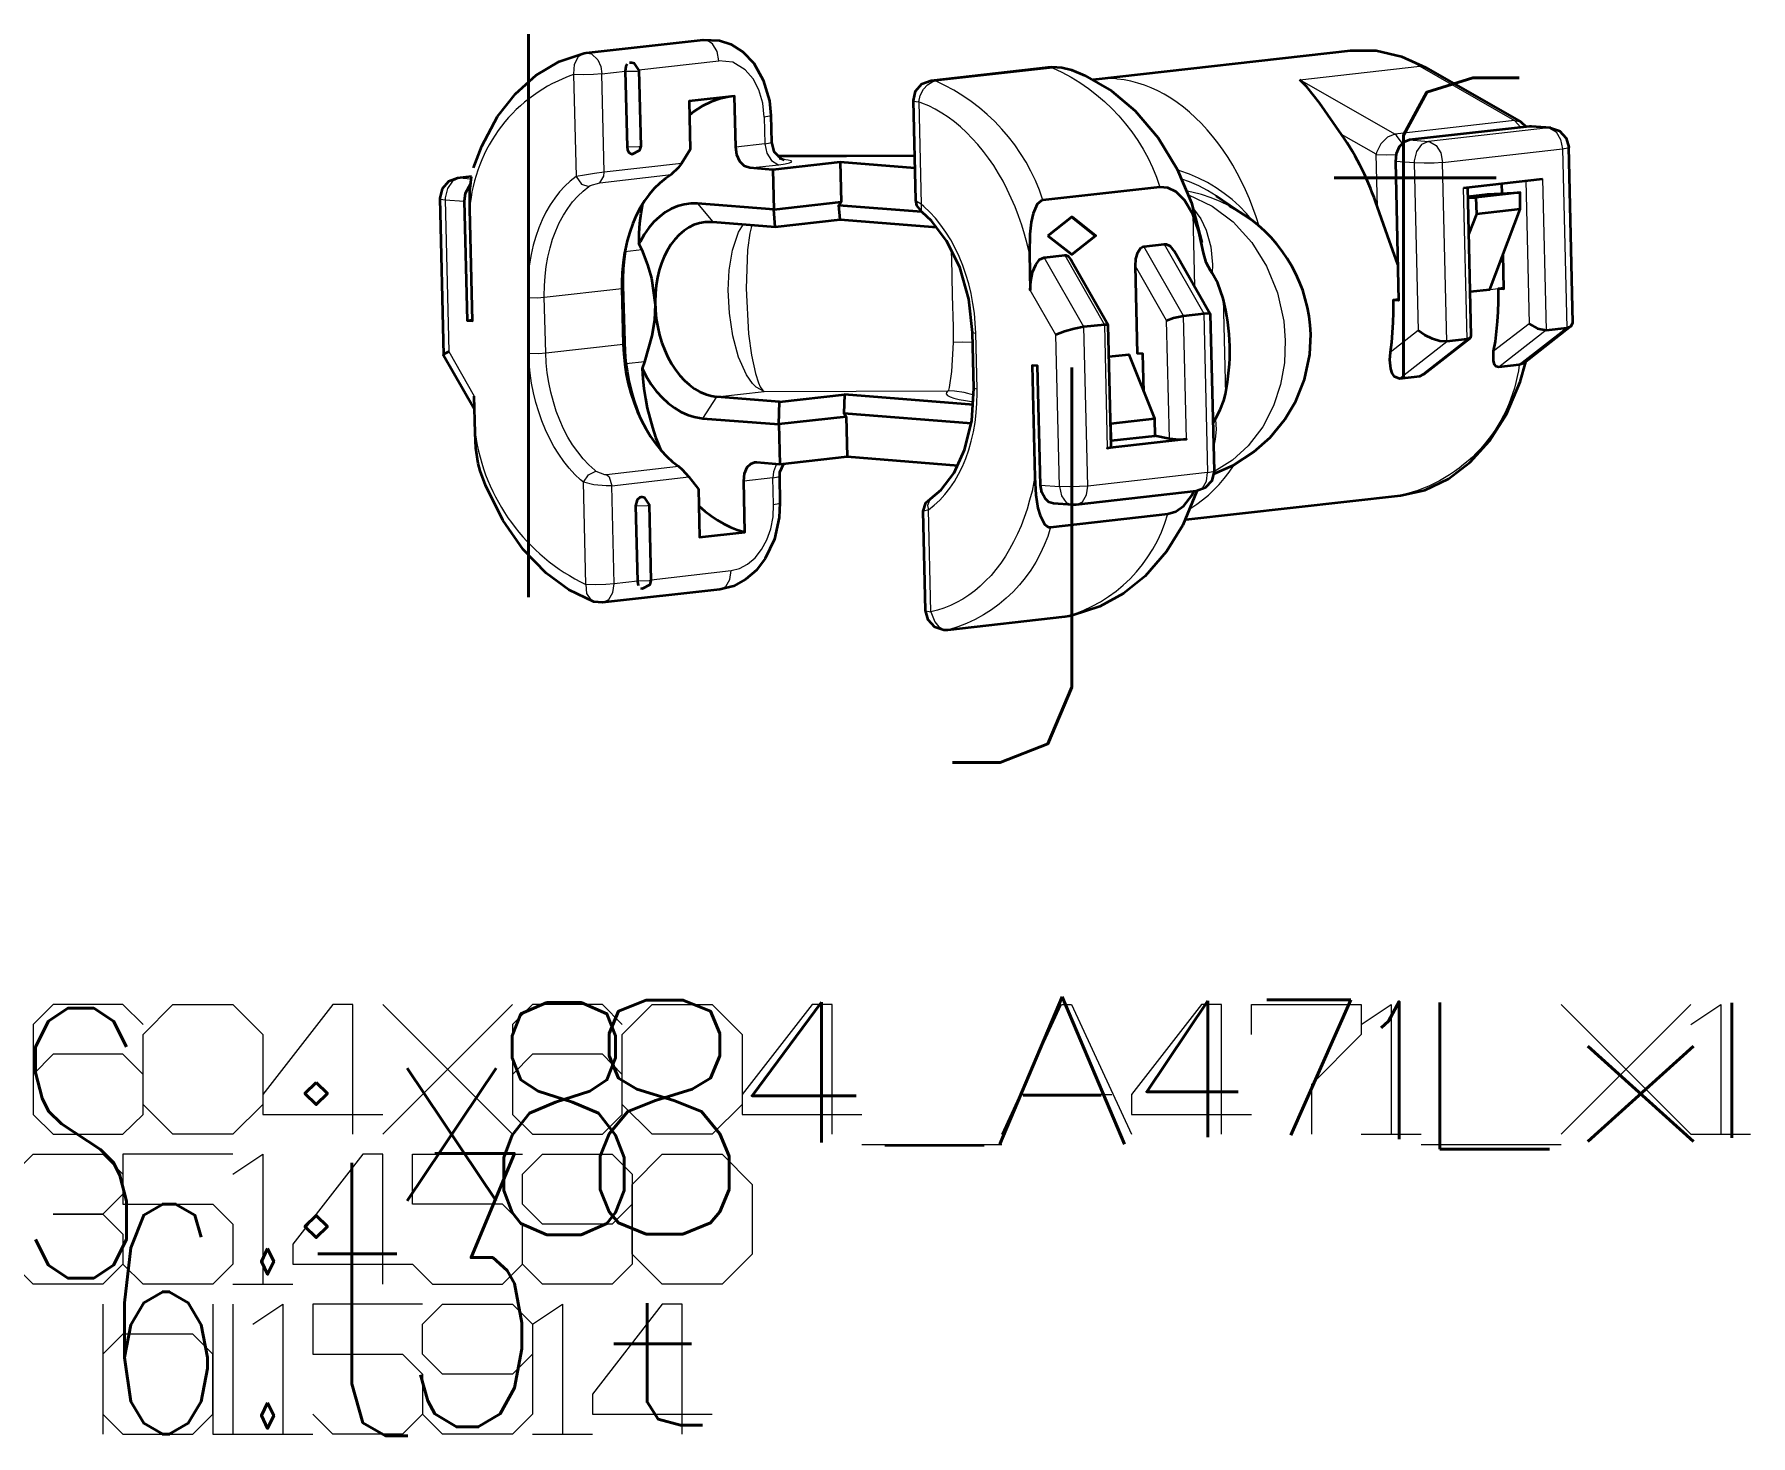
# Model space of a CAD drawing. Extents: x 0 to 174, y 0 to 33.
# Drawn here: x 58.522 to 60.213, y 14.45 to 15.83 of the extents above; entities that cross this region are included whole.
import ezdxf
from ezdxf.enums import TextEntityAlignment as Align

# ---------------------------------------------------------------- set-up
doc = ezdxf.new("R2010")
doc.units = 0
doc.layers.add('PDF2_형상', color=157, linetype='Continuous', true_color=0x405f80)
doc.layers.add('YOLO_TEXT', color=3, linetype='Continuous', true_color=0x008230)
doc.styles.add('OCR_LATIN', font='txt.shx')

msp = doc.modelspace()

# ---------------------------------------------------------------- linework, layer by layer
at = {"layer": 'PDF2_형상', "color": 7, "lineweight": 35}
for points in [[(58.9546, 15.6988), (58.9628, 15.7203), (58.9783, 15.7494), (58.9958, 15.7719), (59.0161, 15.7903), (59.039, 15.8037), (59.0637, 15.8118), (59.0654, 15.8121), (59.1808, 15.825), (59.1968, 15.8243), (59.2081, 15.8206), (59.2199, 15.8132), (59.2307, 15.8019), (59.2401, 15.7854), (59.2461, 15.7649), (59.2474, 15.7506), (59.2481, 15.7242), (59.2506, 15.715), (59.2574, 15.7082), (59.2607, 15.7067)], [(59.1058, 15.801), (59.1047, 15.7989), (59.104, 15.794), (59.1058, 15.7196), (59.1064, 15.7167), (59.1076, 15.7142), (59.1092, 15.7129), (59.111, 15.7124), (59.1185, 15.7162), (59.1196, 15.7204), (59.1178, 15.7949), (59.1132, 15.8018), (59.1106, 15.8025), (59.1082, 15.8024)], [(59.5653, 15.7858), (59.5681, 15.7862), (59.819, 15.8144), (59.8443, 15.8144), (59.8693, 15.8087), (59.8932, 15.7979), (59.9867, 15.7443), (59.9922, 15.7394)], [(59.6676, 15.3804), (59.6537, 15.3468), (59.6376, 15.3208), (59.6164, 15.2967), (59.5953, 15.2797), (59.5718, 15.2668), (59.5456, 15.2581), (59.5417, 15.2572), (59.5374, 15.2567), (59.4219, 15.2436), (59.4182, 15.2436), (59.4092, 15.2465), (59.4026, 15.2535), (59.4001, 15.2628), (59.3978, 15.3607), (59.4004, 15.3688), (59.4049, 15.3728), (59.4153, 15.3818), (59.4281, 15.3986), (59.4386, 15.4211), (59.4457, 15.4496), (59.4478, 15.4819), (59.4464, 15.5368), (59.4428, 15.5697), (59.4337, 15.601), (59.4208, 15.6269), (59.4058, 15.6467), (59.3968, 15.6551), (59.3915, 15.6619), (59.3904, 15.6671), (59.3881, 15.765), (59.3881, 15.7653), (59.3903, 15.7746), (59.3965, 15.7817), (59.4056, 15.7851), (59.521, 15.7981), (59.5246, 15.7983), (59.5344, 15.7978), (59.5439, 15.7954), (59.5569, 15.79), (59.5832, 15.7747), (59.6067, 15.755), (59.6293, 15.7285), (59.6481, 15.6976), (59.6621, 15.6643), (59.6725, 15.6254)], [(59.5439, 15.7953), (59.5442, 15.7953)], [(59.2496, 15.6969), (59.2268, 15.6988), (59.2215, 15.7007), (59.2171, 15.7053), (59.2142, 15.7118), (59.2129, 15.7194), (59.2117, 15.7696), (59.1669, 15.7646), (59.1681, 15.7171), (59.1594, 15.7032), (59.1562, 15.6988), (59.1494, 15.6922)], [(59.2078, 15.7692), (59.1982, 15.7672), (59.1889, 15.764), (59.18, 15.7597), (59.1718, 15.7543), (59.1674, 15.7508)], [(60.0164, 15.7382), (60.016, 15.7383), (59.9972, 15.7397), (59.9953, 15.7397), (59.8769, 15.7264), (59.8715, 15.7243), (59.8669, 15.7196), (59.8639, 15.7128), (59.8631, 15.7053), (59.8663, 15.5681), (59.861, 15.5685)], [(60.016, 15.7383), (60.025, 15.7353), (60.0315, 15.7283), (60.0342, 15.7192), (60.034, 15.7189)], [(59.995, 15.5454), (60.0032, 15.5406), (60.0118, 15.539), (60.0321, 15.5412), (60.0365, 15.5429), (60.0382, 15.5464), (60.0342, 15.7192)], [(59.3158, 15.7044), (59.2496, 15.6969), (59.2504, 15.6578), (59.1754, 15.6638), (59.1687, 15.6638), (59.1622, 15.6629), (59.1557, 15.6612), (59.1494, 15.6586), (59.1435, 15.6551), (59.1378, 15.6508), (59.1324, 15.6457), (59.1274, 15.6399), (59.1228, 15.6333), (59.1187, 15.6261), (59.1176, 15.624), (59.1178, 15.6247), (59.1179, 15.6346), (59.1186, 15.6444), (59.1199, 15.6542), (59.1214, 15.6639)], [(59.2542, 15.7106), (59.3893, 15.711)], [(59.3896, 15.6986), (59.3158, 15.7044), (59.3168, 15.6653), (59.3147, 15.6622), (59.3961, 15.6558)], [(58.9525, 15.6903), (58.9387, 15.6887), (58.9299, 15.6854), (58.9235, 15.6782), (58.9213, 15.6689), (58.9213, 15.6686), (58.925, 15.5143)], [(58.9515, 15.6833), (58.9462, 15.6736), (58.9453, 15.666), (58.9481, 15.5485), (58.9535, 15.5492)], [(58.9481, 15.5485), (58.9535, 15.5481), (58.9508, 15.6583), (58.951, 15.676), (58.9525, 15.6899)], [(59.1496, 15.6922), (59.1436, 15.6883), (59.1381, 15.6837), (59.1326, 15.6786), (59.1276, 15.6728), (59.1229, 15.6664), (59.1187, 15.6594), (59.1149, 15.6519), (59.1114, 15.644), (59.1085, 15.6357), (59.106, 15.6269), (59.1039, 15.6179), (59.1033, 15.6151), (59.1019, 15.6054), (59.1011, 15.5957), (59.1007, 15.5858), (59.1008, 15.5801), (59.1021, 15.5253), (59.1026, 15.5154), (59.1036, 15.5056), (59.1051, 15.4958), (59.1071, 15.4863), (59.1097, 15.4768), (59.1128, 15.4674), (59.1161, 15.4586), (59.12, 15.4501), (59.1243, 15.4421), (59.1289, 15.4344), (59.1339, 15.4274), (59.1393, 15.4207), (59.1449, 15.4147), (59.1508, 15.4093), (59.1564, 15.4049)], [(59.9304, 15.6793), (60.0083, 15.6881)], [(59.9676, 15.6835), (59.9679, 15.6738)], [(59.2519, 15.6408), (59.2504, 15.6578), (59.3168, 15.6653)], [(59.6864, 15.6714), (59.7136, 15.6531), (59.7053, 15.6583), (59.6994, 15.6615)], [(59.9342, 15.6799), (59.9376, 15.5333), (59.9367, 15.5312), (59.934, 15.5303), (59.9138, 15.5279), (59.9071, 15.5283), (59.8997, 15.5304), (59.8922, 15.534), (59.8857, 15.5388)], [(59.9344, 15.6708), (59.9539, 15.6731), (59.986, 15.6746)], [(59.9344, 15.6693), (59.9426, 15.6697), (59.9431, 15.6532), (59.9353, 15.6331)], [(59.9367, 15.5771), (59.9561, 15.5792), (59.9862, 15.6581), (59.986, 15.6746), (59.9426, 15.6697)], [(59.316, 15.6481), (59.3147, 15.6622)], [(59.9862, 15.6581), (59.9431, 15.6532)], [(59.1828, 15.6456), (59.1904, 15.6457), (59.2519, 15.6408), (59.316, 15.6481), (59.4112, 15.6406)], [(59.1042, 15.6192), (59.1029, 15.6093), (59.1021, 15.5996), (59.1018, 15.5897), (59.1018, 15.5828), (59.1032, 15.5279), (59.1036, 15.5181), (59.1044, 15.5083), (59.1058, 15.4985), (59.1076, 15.4889), (59.1099, 15.4793), (59.1125, 15.4699), (59.1157, 15.4604), (59.1178, 15.455)], [(59.1176, 15.624), (59.1203, 15.6181), (59.126, 15.6035), (59.13, 15.5901), (59.1335, 15.5642), (59.1329, 15.549), (59.1304, 15.5335), (59.1229, 15.5078), (59.1207, 15.5011), (59.125, 15.4931), (59.1297, 15.4856), (59.1349, 15.4787), (59.1404, 15.4726), (59.1464, 15.4672), (59.1525, 15.4625), (59.1589, 15.4586), (59.1654, 15.4557), (59.1721, 15.4536), (59.1788, 15.4524), (59.1806, 15.4521), (59.2556, 15.4463), (59.2561, 15.4685), (59.3201, 15.4757), (59.3196, 15.4569)], [(59.6151, 15.4783), (59.6143, 15.5156), (59.6089, 15.516), (59.6069, 15.6022), (59.6074, 15.6093), (59.6092, 15.6156), (59.6118, 15.6197), (59.6139, 15.6212), (59.6151, 15.6215), (59.6353, 15.6238), (59.6372, 15.6238), (59.6408, 15.6221), (59.6457, 15.616), (59.6464, 15.6147)], [(59.6453, 15.6168), (59.6806, 15.555)], [(59.5432, 15.6086), (59.58, 15.5442)], [(60.0365, 15.5429), (59.99, 15.5065), (59.9853, 15.5049), (59.9651, 15.5025), (59.9625, 15.5032), (59.9608, 15.5053), (59.9597, 15.5089), (59.96, 15.5182), (59.9617, 15.5279), (59.9629, 15.5376), (59.9639, 15.5474), (59.9644, 15.5572), (59.9649, 15.5671), (59.9649, 15.5769), (59.9647, 15.5801), (59.9701, 15.5797), (59.9693, 15.6137)], [(59.9647, 15.5801), (59.9701, 15.5808)], [(59.8663, 15.5692), (59.861, 15.5685), (59.861, 15.5661), (59.861, 15.5563), (59.8607, 15.5464), (59.8601, 15.5367), (59.8592, 15.5268), (59.8579, 15.5171), (59.8574, 15.5097), (59.8582, 15.5008), (59.8596, 15.4967), (59.8615, 15.4936), (59.8671, 15.4915), (59.8872, 15.4938), (59.891, 15.4956)], [(59.6375, 15.5486), (59.6446, 15.5511), (59.6542, 15.5532), (59.6743, 15.5554), (59.6789, 15.5557), (59.6801, 15.5553), (59.6806, 15.5551), (59.6806, 15.555), (59.6807, 15.5547), (59.6844, 15.4003), (59.6844, 15.4), (59.6822, 15.3907), (59.6758, 15.3836), (59.6669, 15.3803), (59.5486, 15.3669), (59.5449, 15.3669), (59.5261, 15.3683), (59.5217, 15.3697), (59.5178, 15.3731), (59.5146, 15.379), (59.5133, 15.3864), (59.5104, 15.5039), (59.5051, 15.5043), (59.5078, 15.394), (59.5087, 15.3767), (59.5107, 15.3637), (59.5129, 15.3563), (59.5174, 15.3478), (59.5196, 15.3458), (59.5214, 15.345), (59.5233, 15.3449), (59.6388, 15.3579), (59.6467, 15.3603), (59.6546, 15.3661), (59.6624, 15.3762), (59.6646, 15.38)], [(59.6262, 15.4351), (59.6404, 15.4322), (59.6501, 15.4313), (59.6571, 15.4315), (59.5792, 15.4228), (59.5819, 15.4233), (59.5825, 15.4236), (59.5828, 15.4238), (59.5829, 15.4239), (59.5829, 15.424), (59.5801, 15.544), (59.58, 15.5442), (59.5799, 15.5443), (59.5794, 15.5444), (59.5763, 15.5444), (59.5561, 15.5422), (59.5464, 15.5404), (59.5369, 15.5378), (59.5285, 15.5344)], [(59.891, 15.4954), (59.9367, 15.5312)], [(58.9556, 15.4607), (58.925, 15.514), (58.925, 15.5143), (58.925, 15.5144), (58.9251, 15.5149), (58.9256, 15.5153), (58.9268, 15.5163), (58.9301, 15.5179)], [(59.5808, 15.5129), (59.6003, 15.515), (59.6258, 15.4521), (59.6262, 15.4347), (59.5831, 15.4299), (59.5826, 15.4472), (59.5824, 15.4476)], [(59.1207, 15.5011), (59.1214, 15.4912), (59.1225, 15.4815), (59.1239, 15.4718), (59.1258, 15.4621), (59.1282, 15.4525), (59.131, 15.4431), (59.134, 15.4337), (59.1376, 15.4246), (59.1393, 15.4207)], [(59.6565, 15.3524), (59.8683, 15.3762), (59.8921, 15.3815), (59.9156, 15.3926), (59.9368, 15.4088), (59.956, 15.4299), (59.9725, 15.4562), (59.986, 15.4881), (59.9917, 15.5079)], [(59.1972, 15.2836), (59.0818, 15.2706), (59.0731, 15.2715), (59.0486, 15.2832), (59.026, 15.2997), (59.0035, 15.3228), (58.9833, 15.3518), (58.9662, 15.3864), (58.961, 15.4004), (58.959, 15.4075), (58.9568, 15.4229), (58.9561, 15.4378), (58.9553, 15.474)], [(59.2561, 15.4685), (59.1944, 15.4733)], [(59.4474, 15.4656), (59.3201, 15.4757)], [(59.3218, 15.4536), (59.2556, 15.4463), (59.2564, 15.4071), (59.3228, 15.4144)], [(59.4453, 15.4469), (59.3196, 15.4569), (59.3218, 15.4536), (59.3228, 15.4144), (59.4321, 15.4058)], [(59.5826, 15.4472), (59.6258, 15.4521)], [(59.1564, 15.405), (59.1603, 15.4017), (59.1668, 15.3944), (59.1761, 15.3825), (59.1772, 15.335), (59.2219, 15.3401)], [(59.1765, 15.366), (59.1825, 15.3607), (59.1886, 15.356), (59.1949, 15.3517), (59.2013, 15.3481), (59.2078, 15.3449), (59.2143, 15.3424), (59.221, 15.3403), (59.2219, 15.3401), (59.2208, 15.3903), (59.2217, 15.3978), (59.2243, 15.4039), (59.2278, 15.4072), (59.2319, 15.4088), (59.2338, 15.4089), (59.2564, 15.4071)], [(59.26, 15.4074), (59.2561, 15.3987), (59.256, 15.3951), (59.2565, 15.3688), (59.2558, 15.3543), (59.2511, 15.3331), (59.2419, 15.3139), (59.2335, 15.3026), (59.2229, 15.2936), (59.2107, 15.2869), (59.1972, 15.2836), (59.1969, 15.2835)], [(59.1192, 15.2849), (59.1212, 15.2844), (59.1286, 15.2883), (59.1297, 15.2925), (59.1279, 15.3669), (59.1233, 15.3739), (59.1207, 15.3746), (59.1199, 15.3746), (59.1185, 15.3742), (59.1158, 15.3718), (59.1143, 15.3661), (59.1161, 15.2917), (59.1169, 15.2875)], [(59.4001, 15.2625), (59.4001, 15.2626)]]:
    msp.add_lwpolyline(points, dxfattribs=at)
at = {"layer": 'PDF2_형상', "color": 7, "lineweight": 13}
for points in [[(59.2474, 15.7506), (59.2462, 15.7499), (59.2411, 15.749), (59.2396, 15.7628), (59.2358, 15.7757), (59.2303, 15.7865), (59.2224, 15.7956), (59.2101, 15.8029), (59.1964, 15.8044), (59.1946, 15.8137), (59.1901, 15.8211), (59.1839, 15.8249), (59.1808, 15.825)], [(59.0653, 15.8121), (59.0708, 15.8111), (59.0769, 15.8054), (59.0799, 15.7989), (59.081, 15.7914), (59.0729, 15.7908), (59.0631, 15.7906), (59.0532, 15.7908), (59.0556, 15.6903), (59.0499, 15.6858), (59.0444, 15.6808), (59.0393, 15.6753), (59.0346, 15.6692), (59.03, 15.6625), (59.0258, 15.6554), (59.0221, 15.6478), (59.0188, 15.6397), (59.0158, 15.6314), (59.0133, 15.6226), (59.0113, 15.6136), (59.0097, 15.6043), (59.0085, 15.5949), (59.0078, 15.5853), (59.0076, 15.5756), (59.0076, 15.5711), (59.009, 15.5163), (59.0189, 15.5161), (59.0257, 15.5167), (59.1021, 15.5253), (59.1032, 15.5279)], [(59.1176, 15.7956), (59.1964, 15.8044)], [(59.8697, 15.7231), (59.8643, 15.7308), (59.8625, 15.7321), (59.769, 15.7857), (59.8874, 15.799), (59.8786, 15.8036), (59.8696, 15.8075), (59.8603, 15.8107), (59.8507, 15.8129), (59.841, 15.8144), (59.8385, 15.8147)], [(59.8383, 15.8147), (59.8286, 15.815), (59.819, 15.8144)], [(59.1594, 15.7032), (59.0833, 15.6946), (59.081, 15.7914), (59.104, 15.794), (59.1158, 15.7943), (59.1174, 15.7946), (59.1176, 15.7947), (59.1178, 15.7947), (59.1178, 15.7949)], [(59.3881, 15.765), (59.3904, 15.7642), (59.3933, 15.7639), (59.3949, 15.7703), (59.3979, 15.7764), (59.4019, 15.7808), (59.4071, 15.7839), (59.4097, 15.7846), (59.4056, 15.7851)], [(59.7289, 15.6415), (59.7258, 15.6507), (59.7226, 15.6596), (59.7192, 15.6685), (59.7154, 15.6771), (59.7115, 15.6854), (59.7072, 15.6936), (59.7028, 15.7014), (59.6982, 15.709), (59.6933, 15.7164), (59.6882, 15.7235), (59.6829, 15.7301), (59.6775, 15.7365), (59.6719, 15.7426), (59.6661, 15.7483), (59.6603, 15.7538), (59.6542, 15.7588), (59.6481, 15.7633), (59.6418, 15.7675), (59.6354, 15.7714), (59.6289, 15.7747), (59.6224, 15.7778), (59.6158, 15.7803), (59.6092, 15.7825), (59.6025, 15.7842), (59.5958, 15.7856), (59.589, 15.7864), (59.5875, 15.7865), (59.5776, 15.7868), (59.5681, 15.7862)], [(59.8932, 15.7979), (59.8874, 15.799), (59.9807, 15.7454), (59.9867, 15.7443)], [(59.5025, 15.6146), (59.5003, 15.624), (59.4976, 15.6335), (59.4949, 15.6426), (59.4917, 15.6517), (59.4883, 15.6606), (59.4846, 15.6692), (59.4806, 15.6775), (59.4764, 15.6857), (59.4719, 15.6935), (59.4672, 15.7011), (59.4622, 15.7083), (59.4571, 15.7151), (59.4517, 15.7218), (59.4461, 15.7279), (59.4404, 15.7337), (59.4346, 15.7392), (59.4285, 15.7442), (59.4224, 15.7488), (59.416, 15.7529), (59.4096, 15.7567), (59.4032, 15.7599), (59.3965, 15.7626), (59.3933, 15.7639), (59.3957, 15.6633), (59.3918, 15.6653), (59.3907, 15.6662), (59.3904, 15.6669)], [(59.2411, 15.749), (59.2418, 15.7226), (59.2129, 15.7194)], [(59.9868, 15.7387), (59.9807, 15.7454), (59.8625, 15.7321), (59.8553, 15.7292), (59.8487, 15.7226), (59.8446, 15.7142), (59.8442, 15.7122), (59.8539, 15.7119), (59.8637, 15.7122)], [(59.9953, 15.7397), (60.014, 15.7382), (59.8957, 15.725), (59.8971, 15.7247), (59.9032, 15.721), (59.9078, 15.7136), (59.9096, 15.7043), (59.9014, 15.7036), (59.8915, 15.7035), (59.8818, 15.7038), (59.8857, 15.5388), (59.8579, 15.5171)], [(60.016, 15.7383), (60.014, 15.7382), (60.0153, 15.7381), (60.0215, 15.7343), (60.026, 15.7269), (60.0278, 15.7176), (60.0332, 15.7185), (60.0339, 15.7188), (60.034, 15.7189)], [(59.1058, 15.7196), (59.1176, 15.7199), (59.1192, 15.7201), (59.1194, 15.7203), (59.1194, 15.7204), (59.1196, 15.7204)], [(59.2417, 15.7226), (59.2469, 15.7235), (59.2481, 15.7242)], [(59.2418, 15.7226), (59.2435, 15.7133), (59.2481, 15.706), (59.2543, 15.7022), (59.2556, 15.7019)], [(59.8454, 15.6601), (59.8442, 15.7124), (59.81, 15.7318)], [(59.8769, 15.7264), (59.8957, 15.725), (59.889, 15.7218), (59.8839, 15.7149), (59.8818, 15.7057), (59.8818, 15.7038), (59.8631, 15.7053)], [(59.2268, 15.6988), (59.2556, 15.7019), (59.2618, 15.7029), (59.2661, 15.7038), (59.2681, 15.7047), (59.2676, 15.7057), (59.2647, 15.7065), (59.2597, 15.7072), (59.2576, 15.7074), (59.2557, 15.7074)], [(59.255, 15.7099), (59.3893, 15.7103)], [(58.9387, 15.6887), (58.9404, 15.6887), (58.9337, 15.6857), (58.9288, 15.6787), (58.9265, 15.6694), (58.9265, 15.6675), (58.9453, 15.666)], [(58.9521, 15.6878), (58.9404, 15.6887), (58.9525, 15.6901)], [(59.0076, 15.5711), (59.0175, 15.571), (59.0243, 15.5715), (59.0243, 15.5729), (59.0244, 15.5826), (59.025, 15.5922), (59.0261, 15.6018), (59.0278, 15.611), (59.0299, 15.62), (59.0325, 15.6286), (59.0356, 15.6369), (59.039, 15.6447), (59.0431, 15.6522), (59.0474, 15.659), (59.0521, 15.6653), (59.0572, 15.671), (59.0626, 15.6761), (59.0682, 15.6806), (59.0696, 15.6814), (59.0789, 15.6843), (59.1494, 15.6922)], [(59.0789, 15.6843), (59.0829, 15.6906), (59.0833, 15.6946), (59.0736, 15.6933), (59.0639, 15.6918), (59.0556, 15.6903), (59.061, 15.6829), (59.0683, 15.6806)], [(59.7228, 15.6465), (59.7164, 15.654), (59.7094, 15.6611), (59.7022, 15.6676), (59.6944, 15.6738), (59.6864, 15.6793), (59.6779, 15.6844), (59.6692, 15.6889), (59.6601, 15.6928), (59.6508, 15.696), (59.6485, 15.6968)], [(59.6864, 15.6714), (59.6779, 15.6765), (59.6693, 15.6811), (59.6603, 15.6851), (59.6528, 15.6879)], [(59.9917, 15.6863), (59.995, 15.5454), (59.96, 15.5182)], [(60.0083, 15.6881), (60.0118, 15.539), (59.9651, 15.5025)], [(58.9214, 15.6685), (58.9244, 15.6678), (58.9265, 15.6675), (58.9301, 15.5179), (58.9553, 15.474)], [(59.6994, 15.6615), (59.6906, 15.6657), (59.6815, 15.6694), (59.6721, 15.6725), (59.6626, 15.675), (59.6578, 15.676)], [(59.6592, 15.6724), (59.6825, 15.6612), (59.7032, 15.6457), (59.7215, 15.6254), (59.7361, 15.6021), (59.7468, 15.5757), (59.7531, 15.5479), (59.7546, 15.5287), (59.7538, 15.5069), (59.7499, 15.4854), (59.7431, 15.4646), (59.7324, 15.4437), (59.7182, 15.4251), (59.7025, 15.4108), (59.6843, 15.3996)], [(59.8872, 15.4938), (59.934, 15.5303), (59.9304, 15.6793)], [(59.1754, 15.6638), (59.1904, 15.6457)], [(59.5078, 15.394), (59.5069, 15.3896), (59.505, 15.3804), (59.5026, 15.3715), (59.5001, 15.3628), (59.4972, 15.3544), (59.4942, 15.3463), (59.4907, 15.3382), (59.4869, 15.3306), (59.4829, 15.3233), (59.4788, 15.3163), (59.4742, 15.3096), (59.4694, 15.3033), (59.4646, 15.2974), (59.4593, 15.2919), (59.454, 15.2868), (59.4485, 15.2821), (59.4426, 15.2778), (59.4368, 15.2739), (59.4307, 15.2706), (59.4246, 15.2676), (59.4182, 15.2651), (59.4118, 15.2631), (59.4053, 15.2615), (59.4029, 15.3621), (59.4086, 15.3665), (59.414, 15.3715), (59.4192, 15.3771), (59.424, 15.3832), (59.4285, 15.3899), (59.4326, 15.3971), (59.4364, 15.4046), (59.4397, 15.4126), (59.4426, 15.4211), (59.4451, 15.4297), (59.4472, 15.4387), (59.4489, 15.4481), (59.45, 15.4575), (59.4507, 15.4672), (59.451, 15.4769), (59.4508, 15.4813), (59.4496, 15.5361), (59.449, 15.546), (59.4482, 15.5557), (59.4468, 15.5654), (59.4449, 15.575), (59.4426, 15.5846), (59.4399, 15.5938), (59.4367, 15.6028), (59.4331, 15.6115), (59.4292, 15.6199), (59.4249, 15.6279), (59.4201, 15.6356), (59.4151, 15.6426), (59.4099, 15.6493), (59.4042, 15.6554), (59.3985, 15.661), (59.3957, 15.6633), (59.3958, 15.6564), (59.3968, 15.6553)], [(59.6635, 15.6533), (59.6653, 15.5819)], [(59.664, 15.6585), (59.6713, 15.6486), (59.6765, 15.6376), (59.6812, 15.621), (59.6828, 15.6036), (59.6825, 15.5951)], [(59.1806, 15.4521), (59.1944, 15.4733), (59.2411, 15.4786), (59.2332, 15.4828), (59.2294, 15.4864), (59.2235, 15.495), (59.2157, 15.5125), (59.21, 15.5335), (59.2067, 15.5558), (59.2056, 15.5785), (59.2065, 15.5982), (59.2099, 15.6178), (59.2158, 15.6354), (59.2206, 15.6433)], [(59.2289, 15.6426), (59.2268, 15.6346), (59.2244, 15.6182), (59.2231, 15.5799), (59.2256, 15.5354), (59.2285, 15.5143), (59.2324, 15.4962), (59.2353, 15.4872), (59.2372, 15.4831), (59.2396, 15.4797), (59.2411, 15.4786), (59.4224, 15.4792), (59.4229, 15.48), (59.4237, 15.4825), (59.4261, 15.4983), (59.4276, 15.5269)], [(59.1203, 15.6181), (59.1036, 15.6161)], [(59.4254, 15.6182), (59.4253, 15.6192)], [(59.4467, 15.5267), (59.4368, 15.5271), (59.4276, 15.5269), (59.4276, 15.5424), (59.4267, 15.5733), (59.4258, 15.6104), (59.4254, 15.6182), (59.426, 15.6182)], [(59.6353, 15.6238), (59.6743, 15.5554), (59.6781, 15.3987), (59.5599, 15.3854), (59.5561, 15.5422), (59.5171, 15.6106)], [(59.6571, 15.4315), (59.6542, 15.5532), (59.6151, 15.6215)], [(59.674, 15.6153), (59.6726, 15.625), (59.6725, 15.6254)], [(59.5372, 15.6128), (59.5763, 15.5444), (59.5792, 15.4228)], [(59.6404, 15.4322), (59.6375, 15.5486), (59.6069, 15.6022)], [(59.0857, 15.3969), (59.0882, 15.3944), (59.0907, 15.3858), (59.0851, 15.3856), (59.0732, 15.3865), (59.0628, 15.3892), (59.0678, 15.3965), (59.075, 15.4001), (59.0742, 15.401), (59.0682, 15.4064), (59.0626, 15.4124), (59.0572, 15.419), (59.0522, 15.4261), (59.0476, 15.4337), (59.0433, 15.4419), (59.0396, 15.4504), (59.0361, 15.4592), (59.0332, 15.4683), (59.0307, 15.4778), (59.0287, 15.4874), (59.0272, 15.4971), (59.0261, 15.5068), (59.0257, 15.5167), (59.0243, 15.5715), (59.1008, 15.5801), (59.1018, 15.5828)], [(59.5133, 15.3864), (59.5321, 15.3849), (59.5285, 15.5344), (59.5033, 15.5785)], [(59.6933, 15.5701), (59.6956, 15.4761)], [(59.9561, 15.5792), (59.9647, 15.5801)], [(59.4464, 15.5368), (59.4496, 15.5361)], [(59.1229, 15.5078), (59.1049, 15.5057)], [(59.4478, 15.4751), (59.4382, 15.4776), (59.4285, 15.479), (59.4224, 15.4792)], [(59.4478, 15.4819), (59.4508, 15.4813)], [(59.6839, 15.4218), (59.686, 15.4315), (59.6867, 15.4413), (59.6861, 15.4511), (59.686, 15.4517)], [(59.075, 15.4001), (59.0837, 15.3969), (59.0857, 15.3969), (59.1564, 15.4049)], [(59.2533, 15.4072), (59.2501, 15.3994), (59.2496, 15.3936), (59.2549, 15.3944), (59.256, 15.3951)], [(59.6615, 15.3636), (59.6674, 15.3675), (59.6731, 15.3718), (59.6788, 15.3765), (59.684, 15.3815), (59.6893, 15.3871), (59.6943, 15.3928), (59.6992, 15.399), (59.7037, 15.4054), (59.7046, 15.4067)], [(59.6669, 15.3803), (59.6729, 15.3832), (59.6769, 15.3901), (59.6781, 15.3987), (59.6835, 15.3997), (59.6842, 15.4), (59.6843, 15.4001)], [(59.1297, 15.2925), (59.1297, 15.2924), (59.1294, 15.2924), (59.1278, 15.2919), (59.1161, 15.2917), (59.0931, 15.289), (59.0907, 15.3858), (59.1668, 15.3944)], [(59.1297, 15.2932), (59.2085, 15.3021), (59.2168, 15.3042), (59.2247, 15.3085), (59.2321, 15.3147), (59.2385, 15.3228), (59.2436, 15.3325), (59.2474, 15.3433), (59.2497, 15.3551), (59.2503, 15.3672), (59.2496, 15.3936), (59.2208, 15.3903)], [(59.5486, 15.3669), (59.5546, 15.37), (59.5586, 15.3768), (59.5599, 15.3854), (59.5517, 15.3849), (59.5418, 15.3846), (59.5321, 15.3849), (59.5339, 15.3758), (59.5388, 15.3693), (59.5444, 15.3669)], [(59.1143, 15.3661), (59.1261, 15.3664), (59.1276, 15.3667), (59.1279, 15.3668), (59.1279, 15.3669)], [(59.2503, 15.3672), (59.2554, 15.3681), (59.2565, 15.3688)], [(59.4047, 15.3728), (59.4021, 15.3664), (59.4029, 15.3621), (59.3981, 15.3608), (59.3978, 15.3607)], [(59.1972, 15.2836), (59.2032, 15.2865), (59.2072, 15.2935), (59.2085, 15.3021)], [(59.0818, 15.2706), (59.0878, 15.2736), (59.0918, 15.2804), (59.0931, 15.289), (59.0849, 15.2885), (59.075, 15.2882), (59.0653, 15.2885), (59.066, 15.2797), (59.07, 15.2735), (59.0719, 15.2721)], [(59.4001, 15.2625), (59.4035, 15.2618), (59.4053, 15.2615), (59.4092, 15.2515), (59.4131, 15.2469), (59.4175, 15.2444), (59.4228, 15.2438), (59.4219, 15.2436)], [(59.5374, 15.2567), (59.5381, 15.2567), (59.5417, 15.2572)], [(58.6288, 14.855), (58.609, 14.8747), (58.5401, 14.8747), (58.5204, 14.855), (58.5204, 14.7664), (58.5401, 14.7468), (58.609, 14.7468), (58.6288, 14.7664), (58.6288, 14.8058), (58.609, 14.8256), (58.5401, 14.8256), (58.5204, 14.8058)], [(58.8354, 14.7468), (58.8354, 14.8747), (58.8157, 14.8747), (58.7468, 14.7861), (58.7468, 14.7664), (58.865, 14.7664)], [(58.865, 14.8747), (58.9929, 14.7468)], [(58.9929, 14.8747), (58.865, 14.7468)], [(59.1011, 14.855), (59.0815, 14.8747), (59.0126, 14.8747), (58.9929, 14.855), (58.9929, 14.7664), (59.0126, 14.7468), (59.0815, 14.7468), (59.1011, 14.7664), (59.1011, 14.8058), (59.0815, 14.8256), (59.0126, 14.8256), (58.9929, 14.8058)], [(59.3079, 14.7468), (59.3079, 14.8747), (59.2882, 14.8747), (59.2193, 14.7861), (59.2193, 14.7664), (59.3374, 14.7664)], [(59.4751, 14.7468), (59.5342, 14.8747), (59.544, 14.8747), (59.6032, 14.7468)], [(59.6917, 14.7468), (59.6917, 14.8747), (59.6721, 14.8747), (59.6032, 14.7861), (59.6032, 14.7664), (59.7213, 14.7664)], [(59.7213, 14.8451), (59.7213, 14.8747), (59.8294, 14.8747), (59.8294, 14.8451), (59.7803, 14.796), (59.7803, 14.7468)], [(59.8294, 14.855), (59.859, 14.8747), (59.859, 14.7468)], [(60.0264, 14.8747), (60.1543, 14.7468), (60.2133, 14.7468)], [(60.1543, 14.8747), (60.0264, 14.7468)], [(60.1543, 14.855), (60.1839, 14.8747), (60.1839, 14.7468)], [(59.4949, 14.7861), (59.5835, 14.7861)], [(59.3374, 14.7369), (59.4751, 14.7369)], [(59.8294, 14.7468), (59.8886, 14.7468)], [(59.8886, 14.7369), (60.0264, 14.7369)], [(58.5008, 14.7074), (58.5204, 14.7271), (58.5893, 14.7271), (58.609, 14.7074), (58.609, 14.6878), (58.5893, 14.6681), (58.5401, 14.6681), (58.5893, 14.6681), (58.609, 14.6483), (58.609, 14.6188), (58.5893, 14.5992), (58.5204, 14.5992), (58.5008, 14.6188)], [(58.7174, 14.7271), (58.609, 14.7271), (58.609, 14.6779), (58.6976, 14.6779), (58.7174, 14.6582), (58.7174, 14.6188), (58.6976, 14.5992), (58.6288, 14.5992), (58.609, 14.6188)], [(58.7174, 14.7074), (58.7468, 14.7271), (58.7468, 14.5992)], [(58.865, 14.5992), (58.865, 14.7271), (58.8453, 14.7271), (58.7764, 14.6385), (58.7764, 14.6188), (58.8944, 14.6188), (58.9142, 14.5992), (58.9831, 14.5992), (59.0028, 14.6188), (59.0028, 14.6582), (58.9831, 14.6779), (58.8944, 14.6779), (58.8944, 14.7271), (59.0028, 14.7271)], [(59.111, 14.6779), (59.0912, 14.6582), (59.0224, 14.6582), (59.0028, 14.6779), (59.0028, 14.7074), (59.0224, 14.7271), (59.0912, 14.7271), (59.111, 14.7074), (59.111, 14.6188), (59.0912, 14.5992), (59.0224, 14.5992), (59.0028, 14.6188)], [(58.7174, 14.5992), (58.7764, 14.5992)], [(58.5893, 14.5794), (58.5893, 14.4515)], [(58.6976, 14.5794), (58.6976, 14.4515), (58.7174, 14.4515)], [(58.7174, 14.5794), (58.7174, 14.4515), (58.7369, 14.4515), (58.796, 14.4515)], [(58.7369, 14.5597), (58.7665, 14.5794), (58.7665, 14.4515)], [(58.9043, 14.5794), (58.796, 14.5794), (58.796, 14.5303), (58.8846, 14.5303), (58.9043, 14.5106), (58.9043, 14.4711), (58.8846, 14.4515), (58.8157, 14.4515), (58.796, 14.4711)], [(59.0126, 14.5303), (58.9929, 14.5106), (58.924, 14.5106), (58.9043, 14.5303), (58.9043, 14.5597), (58.924, 14.5794), (58.9929, 14.5794), (59.0126, 14.5597), (59.0126, 14.4711), (58.9929, 14.4515), (58.924, 14.4515), (58.9043, 14.4711)], [(59.0126, 14.5597), (59.0421, 14.5794), (59.0421, 14.4515)], [(59.1603, 14.4515), (59.1603, 14.5794), (59.1406, 14.5794), (59.0717, 14.4908), (59.0717, 14.4711), (59.1897, 14.4711)], [(58.5893, 14.4711), (58.609, 14.4515), (58.6779, 14.4515), (58.6976, 14.4711), (58.6976, 14.5303), (58.6779, 14.5499), (58.609, 14.5499), (58.5893, 14.5303)], [(59.0126, 14.4515), (59.0717, 14.4515)]]:
    msp.add_lwpolyline(points, dxfattribs=at)
for points in [[(59.0637, 15.8118), (59.0575, 15.8082), (59.0538, 15.8008), (59.0531, 15.7917), (59.0532, 15.7908, 0.30075), (58.9508, 15.6583)], [(59.5157, 15.6671, 0.213754), (59.4097, 15.7846), (59.5251, 15.7975), (59.521, 15.7981)], [(59.5439, 15.7954), (59.5344, 15.7975), (59.5251, 15.7975, -0.213759), (59.6311, 15.68)], [(59.8671, 15.4915), (59.9138, 15.5279), (59.9096, 15.7043), (60.0278, 15.7176), (60.0321, 15.5412), (59.9853, 15.5049, -0.313816), (59.8683, 15.3762)], [(58.9561, 15.4378, 0.252015), (59.0653, 15.2885), (59.0628, 15.3892), (59.0601, 15.3914), (59.0543, 15.3969), (59.0487, 15.4031), (59.0435, 15.4097), (59.0385, 15.4169), (59.0338, 15.4244), (59.0294, 15.4325), (59.0254, 15.4408), (59.0219, 15.4496), (59.0188, 15.4586), (59.016, 15.4679), (59.0136, 15.4774), (59.0118, 15.4869), (59.0104, 15.4967), (59.0094, 15.5065), (59.009, 15.5163)], [(59.5233, 15.3449, -0.26136), (59.4228, 15.2438), (59.5381, 15.2567, 0.260929), (59.6388, 15.3579)]]:
    msp.add_lwpolyline(points, format="xyb", dxfattribs=at)
at = {"layer": 'PDF2_형상', "color": 7, "lineweight": 35}
for points in [[(59.8654, 15.6036), (59.8553, 15.6322), (59.8454, 15.6601, 0.075066), (59.81, 15.7318), (59.7885, 15.7631), (59.776, 15.7787), (59.769, 15.7857)], [(59.6833, 15.4471), (59.686, 15.4517), (59.6906, 15.4604), (59.694, 15.4696), (59.6956, 15.4761, 0.115047), (59.6933, 15.5701), (59.6881, 15.5854), (59.6826, 15.5951), (59.6811, 15.5971), (59.6767, 15.6058), (59.674, 15.6153), (59.6694, 15.6363), (59.6635, 15.6533), (59.6554, 15.6671), (59.6472, 15.6753), (59.639, 15.6793), (59.6311, 15.68), (59.5157, 15.6671), (59.5139, 15.6665), (59.51, 15.6631), (59.506, 15.654), (59.504, 15.6454), (59.5028, 15.6335), (59.5025, 15.6146), (59.5033, 15.5785), (59.5038, 15.5872), (59.5056, 15.5963), (59.5086, 15.6035), (59.5125, 15.6085), (59.5171, 15.6106), (59.5372, 15.6128), (59.5383, 15.6128), (59.5406, 15.6118), (59.5435, 15.6081), (59.5439, 15.6074)], [(59.6843, 15.3975), (59.7035, 15.406), (59.7237, 15.419), (59.7396, 15.4331), (59.7543, 15.451), (59.7651, 15.4692), (59.7736, 15.4904), (59.7789, 15.5151), (59.7797, 15.535, 0.244324), (59.7136, 15.6531)]]:
    msp.add_lwpolyline(points, format="xyb", dxfattribs=at)
at = {"layer": 'PDF2_형상', "color": 7, "lineweight": 13}
for points in [[(58.6582, 14.8747), (58.7174, 14.8747), (58.7468, 14.8451), (58.7468, 14.7763), (58.7174, 14.7468), (58.6582, 14.7468), (58.6288, 14.7763), (58.6288, 14.8451)], [(59.1307, 14.8747), (59.1897, 14.8747), (59.2193, 14.8451), (59.2193, 14.7763), (59.1897, 14.7468), (59.1307, 14.7468), (59.1011, 14.7763), (59.1011, 14.8451)], [(59.1406, 14.7271), (59.1996, 14.7271), (59.2292, 14.6975), (59.2292, 14.6286), (59.1996, 14.5992), (59.1406, 14.5992), (59.111, 14.6286), (59.111, 14.6975)]]:
    msp.add_lwpolyline(points, close=True, dxfattribs=at)
at = {"layer": 'PDF2_형상', "color": 7, "lineweight": 35}
msp.add_ellipse((59.1924, 15.5595), major_axis=(-0.0096, 0.086), ratio=0.675516, start_param=6.283176, end_param=9.296029, dxfattribs=at)
at = {"layer": 'PDF2_형상', "color": 7, "lineweight": 13}
msp.add_ellipse((60.1361, 15.4973), major_axis=(0.7157, 0.0206), ratio=0.046666, start_param=3.070146, end_param=3.415314, dxfattribs=at)

# ---------------------------------------------------------------- texts
at = {"layer": 'YOLO_TEXT', "style": 'OCR_LATIN'}
for s, height, p, p2 in [('l', 0.5545, (58.9229, 15.276), (59.0945, 15.276)), ('f', 0.2952, (59.7572, 15.4923), (60.0308, 15.4923)), ('j', 0.3893, (59.403, 15.2428), (59.6382, 15.2428)), ('S', 0.2658, (58.5036, 14.6051), (58.6316, 14.6051)), ('8', 0.2286, (58.9588, 14.6479), (59.1285, 14.6479)), ('8', 0.2305, (59.052, 14.6485), (59.2336, 14.6485)), ('4', 0.1384, (59.2086, 14.7387), (59.3452, 14.7387)), ('A', 0.1451, (59.4657, 14.737), (59.6039, 14.737)), ('4', 0.1344, (59.6, 14.7439), (59.7202, 14.7439)), ('7', 0.1332, (59.7185, 14.7461), (59.8372, 14.7461)), ('1', 0.1355, (59.8281, 14.742), (59.8985, 14.742)), ('L', 0.1445, (59.8707, 14.7322), (60.0242, 14.7322)), ('l', 0.1331, (60.1734, 14.7432), (60.2159, 14.7432)), ('x', 0.1407, (60.0242, 14.7397), (60.1856, 14.7397)), ('x', 0.1956, (58.8653, 14.6814), (59.0007, 14.6814)), (':', 0.2294, (58.7441, 14.645), (58.8548, 14.645)), ('-', 0.0184, (59.3381, 14.728), (59.4795, 14.728)), ('t', 0.2687, (58.779, 14.4499), (58.9121, 14.4499)), ('3', 0.2693, (58.8808, 14.4586), (59.0234, 14.4586)), ('6', 0.2267, (58.5854, 14.4513), (58.7111, 14.4513)), (':', 0.2658, (58.7213, 14.457), (58.7817, 14.457)), ('t', 0.1201, (59.071, 14.4603), (59.2021, 14.4603))]:
    msp.add_text(s, height=height, dxfattribs=at).set_placement(p, p2, align=Align.FIT)

doc.saveas('drawing.dxf')
